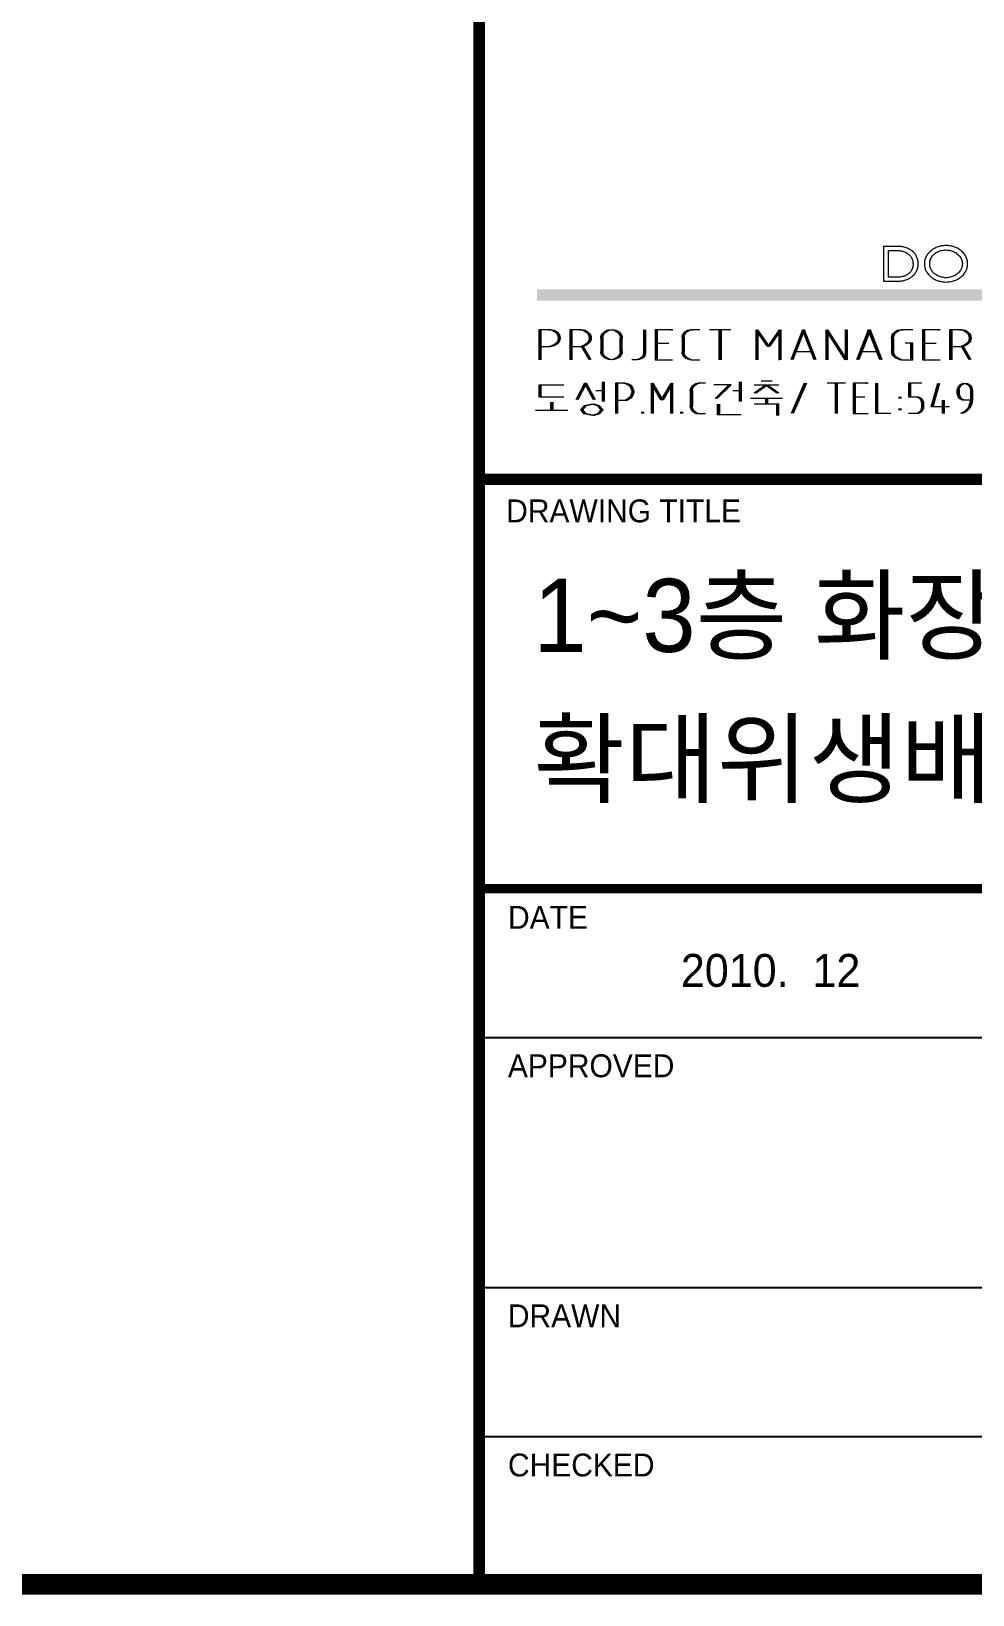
# Model space of a CAD drawing. Header units: millimetres. Extents: x 83956 to 461956, y 36707 to 125807.
# Drawn here: x 293524 to 295996, y 81815 to 85921 of the extents above; entities that cross this region are included whole.
import ezdxf

# ---------------------------------------------------------------- set-up
doc = ezdxf.new("R2010")
doc.units = ezdxf.units.MM
doc.header["$LTSCALE"] = 100
doc.header["$MEASUREMENT"] = 0
doc.layers.get('0').update_dxf_attribs({"linetype": 'CONTINUOUS'})
for name, color, linetype in [('FORM', 8, 'CONTINUOUS'), ('TEX', 3, 'CONTINUOUS'), ('TXT', 7, 'CONTINUOUS')]:
    doc.layers.add(name, color=color, linetype=linetype)
doc.styles.add('HY울릉도L', font='HYWULM.TTF')
doc.styles.add('TITLE', font='Gulim.ttf')

# ---------------------------------------------------------------- blocks, each defined once
blk = doc.blocks.new('PMC-mark')
at = {"layer": 'FORM', "color": 7, "lineweight": 0}
for p, q in [((3657, 2040), (3540, 2040)), ((3540, 2040), (3540, 1734)), ((3582, 1769), (3582, 2005)), ((3582, 2005), (3644, 2005)), ((3644, 2005), (3655, 2005)), ((3655, 2005), (3666, 2004)), ((3662, 2040), (3657, 2040)), ((3672, 2040), (3662, 2040)), ((3666, 2004), (3676, 2003)), ((3683, 2039), (3672, 2040)), ((3676, 2003), (3686, 2002)), ((3693, 2038), (3683, 2039)), ((3686, 2002), (3696, 2000)), ((3702, 2037), (3693, 2038)), ((3696, 2000), (3705, 1998)), ((3712, 2035), (3702, 2037)), ((3705, 1998), (3714, 1995)), ((3721, 2033), (3712, 2035)), ((3714, 1995), (3722, 1992)), ((3730, 2030), (3721, 2033)), ((3722, 1992), (3730, 1989)), ((3739, 2028), (3730, 2030)), ((3730, 1989), (3738, 1985)), ((3738, 1985), (3745, 1981)), ((3747, 2024), (3739, 2028)), ((3745, 1981), (3752, 1976)), ((3755, 2021), (3747, 2024)), ((3752, 1976), (3757, 1973)), ((3763, 2017), (3755, 2021)), ((3757, 1973), (3764, 1967)), ((3771, 2013), (3763, 2017)), ((3764, 1967), (3770, 1961)), ((3770, 1961), (3775, 1955)), ((3778, 2008), (3771, 2013)), ((3775, 1955), (3780, 1949)), ((3785, 2003), (3778, 2008)), ((3780, 1949), (3784, 1942)), ((3784, 1942), (3788, 1935)), ((3792, 1998), (3785, 2003)), ((3788, 1935), (3791, 1928)), ((3791, 1928), (3793, 1920)), ((3794, 1996), (3792, 1998)), ((3793, 1920), (3795, 1912)), ((3801, 1990), (3794, 1996)), ((3806, 1984), (3801, 1990)), ((3812, 1978), (3806, 1984)), ((3817, 1972), (3812, 1978)), ((3821, 1965), (3817, 1972)), ((3825, 1958), (3821, 1965)), ((3829, 1951), (3825, 1958)), ((3832, 1944), (3829, 1951)), ((3835, 1936), (3832, 1944)), ((3837, 1929), (3835, 1936)), ((3839, 1921), (3837, 1929)), ((3841, 1912), (3839, 1921)), ((3901, 1920), (3899, 1912)), ((3903, 1928), (3901, 1920)), ((3905, 1935), (3903, 1928)), ((3909, 1943), (3905, 1935)), ((3912, 1951), (3909, 1943)), ((3915, 1957), (3912, 1951)), ((3920, 1964), (3915, 1957)), ((3925, 1971), (3920, 1964)), ((3930, 1978), (3925, 1971)), ((3936, 1984), (3930, 1978)), ((3942, 1990), (3936, 1984)), ((3948, 1997), (3942, 1990)), ((3946, 1913), (3949, 1921)), ((3956, 2002), (3948, 1997)), ((3949, 1921), (3952, 1929)), ((3952, 1929), (3954, 1934)), ((3954, 1934), (3958, 1942)), ((3959, 2005), (3956, 2002)), ((3958, 1942), (3963, 1949)), ((3966, 2010), (3959, 2005)), ((3963, 1949), (3968, 1956)), ((3974, 2016), (3966, 2010)), ((3968, 1956), (3974, 1963)), ((3982, 2021), (3974, 2016)), ((3974, 1963), (3980, 1969)), ((3980, 1969), (3986, 1975)), ((3990, 2025), (3982, 2021)), ((3986, 1975), (3993, 1980)), ((3998, 2029), (3990, 2025)), ((3993, 1980), (4001, 1985)), ((4006, 2033), (3998, 2029)), ((4001, 1985), (4009, 1990)), ((4015, 2036), (4006, 2033)), ((4009, 1990), (4017, 1994)), ((4018, 2037), (4015, 2036)), ((4017, 1994), (4026, 1998)), ((4027, 2040), (4018, 2037)), ((4026, 1998), (4032, 2000)), ((4037, 2042), (4027, 2040)), ((4032, 2000), (4041, 2003)), ((4046, 2044), (4037, 2042)), ((4041, 2003), (4050, 2005)), ((4055, 2045), (4046, 2044)), ((4050, 2005), (4060, 2007)), ((4065, 2046), (4055, 2045)), ((4060, 2007), (4069, 2008)), ((4075, 2047), (4065, 2046)), ((4069, 2008), (4079, 2009)), ((4085, 2047), (4075, 2047)), ((4079, 2009), (4085, 2009)), ((4091, 2047), (4085, 2047)), ((4085, 2009), (4095, 2008)), ((4101, 2047), (4091, 2047)), ((4095, 2008), (4105, 2008)), ((4111, 2046), (4101, 2047)), ((4105, 2008), (4115, 2006)), ((4121, 2045), (4111, 2046)), ((4115, 2006), (4124, 2004)), ((4130, 2043), (4121, 2045)), ((4124, 2004), (4133, 2002)), ((4139, 2041), (4130, 2043)), ((4133, 2002), (4142, 1999)), ((4148, 2039), (4139, 2041)), ((4142, 1999), (4142, 1999)), ((4142, 1999), (4151, 1996)), ((4157, 2036), (4148, 2039)), ((4151, 1996), (4159, 1992)), ((4162, 2034), (4157, 2036)), ((4159, 1992), (4167, 1987)), ((4170, 2031), (4162, 2034)), ((4167, 1987), (4175, 1982)), ((4179, 2027), (4170, 2031)), ((4175, 1982), (4182, 1976)), ((4187, 2023), (4179, 2027)), ((4182, 1976), (4189, 1970)), ((4195, 2018), (4187, 2023)), ((4189, 1970), (4190, 1969)), ((4190, 1969), (4197, 1963)), ((4203, 2013), (4195, 2018)), ((4197, 1963), (4203, 1957)), ((4210, 2008), (4203, 2013)), ((4203, 1957), (4208, 1950)), ((4208, 1950), (4213, 1943)), ((4218, 2002), (4210, 2008)), ((4213, 1943), (4218, 1936)), ((4223, 1998), (4218, 2002)), ((4218, 1936), (4220, 1932)), ((4220, 1932), (4223, 1924)), ((4229, 1992), (4223, 1998)), ((4223, 1924), (4226, 1917)), ((4226, 1917), (4228, 1909)), ((4236, 1986), (4229, 1992)), ((4242, 1979), (4236, 1986)), ((4247, 1972), (4242, 1979)), ((4252, 1965), (4247, 1972)), ((4256, 1958), (4252, 1965)), ((4260, 1951), (4256, 1958)), ((4263, 1945), (4260, 1951)), ((4266, 1938), (4263, 1945)), ((4269, 1930), (4266, 1938)), ((4271, 1922), (4269, 1930)), ((4273, 1914), (4271, 1922)), ((3722, 1780), (3713, 1777)), ((3730, 1783), (3722, 1780)), ((3738, 1787), (3730, 1783)), ((3746, 1791), (3738, 1787)), ((3753, 1796), (3746, 1791)), ((3759, 1801), (3753, 1796)), ((3763, 1805), (3759, 1801)), ((3769, 1811), (3763, 1805)), ((3775, 1817), (3769, 1811)), ((3780, 1823), (3775, 1817)), ((3784, 1830), (3780, 1823)), ((3788, 1837), (3784, 1830)), ((3791, 1844), (3788, 1837)), ((3790, 1777), (3797, 1783)), ((3793, 1852), (3791, 1844)), ((3795, 1860), (3793, 1852)), ((3795, 1912), (3797, 1904)), ((3797, 1868), (3795, 1860)), ((3797, 1904), (3797, 1895)), ((3797, 1895), (3798, 1886)), ((3798, 1877), (3797, 1868)), ((3797, 1783), (3803, 1789)), ((3798, 1886), (3798, 1886)), ((3798, 1886), (3798, 1877)), ((3803, 1789), (3809, 1795)), ((3809, 1795), (3814, 1802)), ((3814, 1802), (3819, 1809)), ((3819, 1809), (3823, 1814)), ((3823, 1814), (3827, 1821)), ((3827, 1821), (3830, 1829)), ((3830, 1829), (3834, 1836)), ((3834, 1836), (3836, 1844)), ((3836, 1844), (3839, 1851)), ((3839, 1851), (3840, 1859)), ((3840, 1859), (3842, 1868)), ((3842, 1904), (3841, 1912)), ((3843, 1895), (3842, 1904)), ((3842, 1876), (3843, 1884)), ((3842, 1868), (3842, 1876)), ((3843, 1886), (3843, 1895)), ((3843, 1884), (3843, 1886)), ((3898, 1904), (3897, 1896)), ((3897, 1896), (3897, 1889)), ((3897, 1889), (3897, 1881)), ((3897, 1889), (3897, 1889)), ((3897, 1881), (3898, 1873)), ((3899, 1912), (3898, 1904)), ((3898, 1873), (3899, 1865)), ((3899, 1865), (3901, 1857)), ((3901, 1857), (3903, 1849)), ((3903, 1849), (3905, 1841)), ((3905, 1841), (3908, 1833)), ((3908, 1833), (3910, 1830)), ((3910, 1830), (3913, 1823)), ((3913, 1823), (3917, 1816)), ((3917, 1816), (3922, 1809)), ((3922, 1809), (3927, 1802)), ((3927, 1802), (3932, 1795)), ((3932, 1795), (3938, 1788)), ((3938, 1788), (3944, 1782)), ((3944, 1897), (3945, 1905)), ((3944, 1889), (3944, 1897)), ((3944, 1881), (3944, 1889)), ((3944, 1889), (3944, 1889)), ((3945, 1873), (3944, 1881)), ((3944, 1782), (3946, 1781)), ((3945, 1905), (3946, 1913)), ((3946, 1865), (3945, 1873)), ((3948, 1857), (3946, 1865)), ((3946, 1781), (3953, 1774)), ((3951, 1849), (3948, 1857)), ((3954, 1842), (3951, 1849)), ((3956, 1836), (3954, 1842)), ((3961, 1829), (3956, 1836)), ((3965, 1821), (3961, 1829)), ((3971, 1815), (3965, 1821)), ((3977, 1809), (3971, 1815)), ((3983, 1803), (3977, 1809)), ((3989, 1798), (3983, 1803)), ((3997, 1793), (3989, 1798)), ((4005, 1788), (3997, 1793)), ((4013, 1783), (4005, 1788)), ((4022, 1780), (4013, 1783)), ((4031, 1776), (4022, 1780)), ((4158, 1782), (4150, 1778)), ((4166, 1786), (4158, 1782)), ((4173, 1791), (4166, 1786)), ((4181, 1796), (4173, 1791)), ((4188, 1802), (4181, 1796)), ((4189, 1803), (4188, 1802)), ((4195, 1809), (4189, 1803)), ((4201, 1815), (4195, 1809)), ((4207, 1822), (4201, 1815)), ((4212, 1828), (4207, 1822)), ((4216, 1835), (4212, 1828)), ((4220, 1842), (4216, 1835)), ((4223, 1850), (4220, 1842)), ((4225, 1857), (4223, 1850)), ((4227, 1865), (4225, 1857)), ((4226, 1779), (4232, 1786)), ((4229, 1873), (4227, 1865)), ((4228, 1909), (4229, 1901)), ((4229, 1901), (4230, 1892)), ((4230, 1890), (4229, 1881)), ((4229, 1881), (4229, 1873)), ((4230, 1892), (4230, 1890)), ((4232, 1786), (4238, 1792)), ((4238, 1792), (4244, 1799)), ((4244, 1799), (4249, 1806)), ((4249, 1806), (4254, 1813)), ((4254, 1813), (4258, 1820)), ((4258, 1820), (4262, 1827)), ((4262, 1829), (4265, 1836)), ((4262, 1827), (4262, 1829)), ((4265, 1836), (4268, 1844)), ((4268, 1844), (4270, 1851)), ((4270, 1851), (4272, 1859)), ((4272, 1859), (4273, 1867)), ((4274, 1906), (4273, 1914)), ((4273, 1867), (4274, 1876)), ((4274, 1898), (4274, 1906)), ((4275, 1889), (4274, 1898)), ((4274, 1876), (4275, 1884)), ((4275, 1884), (4275, 1889)), ((3540, 1734), (3641, 1734)), ((3655, 1769), (3582, 1769)), ((3641, 1734), (3653, 1734)), ((3653, 1734), (3664, 1735)), ((3665, 1769), (3655, 1769)), ((3664, 1735), (3674, 1735)), ((3675, 1770), (3665, 1769)), ((3674, 1735), (3684, 1736)), ((3686, 1771), (3675, 1770)), ((3684, 1736), (3693, 1737)), ((3695, 1773), (3686, 1771)), ((3693, 1737), (3701, 1738)), ((3705, 1775), (3695, 1773)), ((3701, 1738), (3707, 1739)), ((3713, 1777), (3705, 1775)), ((3707, 1739), (3717, 1741)), ((3717, 1741), (3726, 1744)), ((3726, 1744), (3735, 1746)), ((3735, 1746), (3744, 1750)), ((3744, 1750), (3753, 1754)), ((3753, 1754), (3761, 1758)), ((3761, 1758), (3767, 1761)), ((3767, 1761), (3775, 1766)), ((3775, 1766), (3783, 1772)), ((3783, 1772), (3790, 1777)), ((3953, 1774), (3960, 1769)), ((3960, 1769), (3968, 1763)), ((3968, 1763), (3975, 1758)), ((3975, 1758), (3983, 1753)), ((3983, 1753), (3991, 1749)), ((3991, 1749), (3999, 1745)), ((3999, 1745), (4008, 1742)), ((4008, 1742), (4009, 1742)), ((4009, 1742), (4017, 1739)), ((4017, 1739), (4026, 1736)), ((4026, 1736), (4035, 1734)), ((4038, 1774), (4031, 1776)), ((4035, 1734), (4045, 1732)), ((4047, 1771), (4038, 1774)), ((4045, 1732), (4054, 1730)), ((4056, 1769), (4047, 1771)), ((4054, 1730), (4064, 1729)), ((4066, 1767), (4056, 1769)), ((4064, 1729), (4074, 1729)), ((4075, 1766), (4066, 1767)), ((4074, 1729), (4084, 1728)), ((4085, 1766), (4075, 1766)), ((4084, 1728), (4085, 1728)), ((4095, 1766), (4085, 1766)), ((4085, 1728), (4095, 1729)), ((4105, 1767), (4095, 1766)), ((4095, 1729), (4105, 1729)), ((4114, 1768), (4105, 1767)), ((4105, 1729), (4115, 1730)), ((4123, 1770), (4114, 1768)), ((4115, 1730), (4125, 1732)), ((4132, 1772), (4123, 1770)), ((4125, 1732), (4134, 1733)), ((4141, 1775), (4132, 1772)), ((4134, 1733), (4143, 1736)), ((4150, 1778), (4141, 1775)), ((4143, 1736), (4152, 1738)), ((4152, 1738), (4161, 1741)), ((4161, 1741), (4162, 1741)), ((4162, 1741), (4170, 1745)), ((4170, 1745), (4179, 1748)), ((4179, 1748), (4187, 1753)), ((4187, 1753), (4195, 1757)), ((4195, 1757), (4203, 1762)), ((4203, 1762), (4210, 1767)), ((4210, 1767), (4218, 1773)), ((4218, 1773), (4225, 1779)), ((4225, 1779), (4226, 1779))]:
    blk.add_line(p, q, dxfattribs=at)
at = {"layer": 'FORM', "lineweight": 0}
for p, q in [((606, 1310), (522, 1310)), ((522, 1310), (522, 1048)), ((615, 1310), (531, 1310)), ((531, 1310), (531, 1048)), ((624, 1310), (540, 1310)), ((540, 1310), (540, 1048)), ((606, 1310), (622, 1308)), ((615, 1310), (631, 1308)), ((622, 1308), (639, 1305)), ((624, 1310), (640, 1308)), ((631, 1308), (648, 1305)), ((639, 1305), (653, 1298)), ((640, 1308), (657, 1305)), ((648, 1305), (662, 1298)), ((653, 1298), (667, 1289)), ((657, 1305), (671, 1298)), ((662, 1298), (676, 1289)), ((667, 1289), (676, 1278)), ((671, 1298), (685, 1289)), ((676, 1289), (685, 1278)), ((676, 1278), (685, 1265)), ((685, 1289), (694, 1278)), ((685, 1278), (694, 1265)), ((685, 1265), (689, 1252)), ((689, 1252), (691, 1237)), ((691, 1237), (689, 1223)), ((694, 1278), (703, 1265)), ((694, 1265), (698, 1252)), ((698, 1252), (700, 1237)), ((700, 1237), (698, 1223)), ((703, 1265), (707, 1252)), ((707, 1252), (709, 1237)), ((709, 1237), (707, 1223)), ((878, 1310), (793, 1310)), ((793, 1310), (793, 1048)), ((887, 1310), (802, 1310)), ((802, 1310), (802, 1048)), ((896, 1310), (811, 1310)), ((811, 1310), (811, 1048)), ((878, 1310), (894, 1308)), ((887, 1310), (903, 1308)), ((894, 1308), (910, 1305)), ((896, 1310), (912, 1308)), ((903, 1308), (919, 1305)), ((910, 1305), (925, 1298)), ((912, 1308), (928, 1305)), ((919, 1305), (934, 1298)), ((925, 1298), (937, 1289)), ((928, 1305), (943, 1298)), ((934, 1298), (946, 1289)), ((937, 1289), (948, 1278)), ((943, 1298), (955, 1289)), ((946, 1289), (957, 1278)), ((948, 1278), (956, 1265)), ((955, 1289), (966, 1278)), ((956, 1265), (961, 1252)), ((957, 1278), (965, 1265)), ((961, 1252), (963, 1237)), ((963, 1237), (961, 1223)), ((965, 1265), (970, 1252)), ((966, 1278), (974, 1265)), ((970, 1252), (972, 1237)), ((972, 1237), (970, 1223)), ((974, 1265), (979, 1252)), ((979, 1252), (981, 1237)), ((981, 1237), (979, 1223)), ((1064, 1237), (1066, 1252)), ((1064, 1237), (1064, 1120)), ((1066, 1252), (1071, 1265)), ((1071, 1265), (1079, 1278)), ((1073, 1237), (1075, 1252)), ((1073, 1237), (1073, 1120)), ((1075, 1252), (1080, 1265)), ((1079, 1278), (1090, 1289)), ((1080, 1265), (1088, 1278)), ((1082, 1237), (1084, 1252)), ((1082, 1237), (1082, 1120)), ((1084, 1252), (1089, 1265)), ((1088, 1278), (1099, 1289)), ((1089, 1265), (1097, 1278)), ((1090, 1289), (1102, 1298)), ((1097, 1278), (1108, 1289)), ((1099, 1289), (1111, 1298)), ((1102, 1298), (1117, 1305)), ((1108, 1289), (1120, 1298)), ((1111, 1298), (1126, 1305)), ((1117, 1305), (1133, 1308)), ((1120, 1298), (1135, 1305)), ((1126, 1305), (1142, 1308)), ((1133, 1308), (1149, 1310)), ((1135, 1305), (1151, 1308)), ((1142, 1308), (1158, 1310)), ((1149, 1310), (1166, 1308)), ((1151, 1308), (1167, 1310)), ((1158, 1310), (1175, 1308)), ((1166, 1308), (1181, 1305)), ((1167, 1310), (1184, 1308)), ((1175, 1308), (1190, 1305)), ((1181, 1305), (1197, 1298)), ((1184, 1308), (1199, 1305)), ((1190, 1305), (1206, 1298)), ((1197, 1298), (1209, 1289)), ((1199, 1305), (1215, 1298)), ((1206, 1298), (1218, 1289)), ((1209, 1289), (1220, 1278)), ((1215, 1298), (1227, 1289)), ((1218, 1289), (1229, 1278)), ((1220, 1278), (1227, 1265)), ((1227, 1289), (1238, 1278)), ((1227, 1265), (1233, 1252)), ((1229, 1278), (1236, 1265)), ((1233, 1252), (1234, 1237)), ((1234, 1120), (1234, 1237)), ((1236, 1265), (1242, 1252)), ((1238, 1278), (1245, 1265)), ((1242, 1252), (1243, 1237)), ((1243, 1120), (1243, 1237)), ((1245, 1265), (1251, 1252)), ((1251, 1252), (1252, 1237)), ((1252, 1120), (1252, 1237)), ((1438, 1310), (1438, 1106)), ((1447, 1310), (1447, 1106)), ((1456, 1310), (1456, 1106)), ((1675, 1310), (1540, 1310)), ((1540, 1310), (1540, 1048)), ((1684, 1310), (1549, 1310)), ((1549, 1310), (1549, 1048)), ((1693, 1310), (1558, 1310)), ((1558, 1310), (1558, 1048)), ((1675, 1310), (1676, 1310)), ((1684, 1310), (1685, 1310)), ((1693, 1310), (1694, 1310)), ((1777, 1244), (1778, 1257)), ((1777, 1244), (1777, 1113)), ((1778, 1257), (1783, 1270)), ((1783, 1270), (1790, 1281)), ((1786, 1244), (1787, 1257)), ((1786, 1244), (1786, 1113)), ((1787, 1257), (1792, 1270)), ((1790, 1281), (1800, 1291)), ((1792, 1270), (1799, 1281)), ((1795, 1244), (1796, 1257)), ((1795, 1244), (1795, 1113)), ((1796, 1257), (1801, 1270)), ((1799, 1281), (1809, 1291)), ((1800, 1291), (1810, 1299)), ((1801, 1270), (1808, 1281)), ((1808, 1281), (1818, 1291)), ((1809, 1291), (1819, 1299)), ((1810, 1299), (1824, 1305)), ((1818, 1291), (1828, 1299)), ((1819, 1299), (1833, 1305)), ((1824, 1305), (1838, 1309)), ((1828, 1299), (1842, 1305)), ((1833, 1305), (1847, 1309)), ((1838, 1309), (1854, 1310)), ((1842, 1305), (1856, 1309)), ((1847, 1309), (1863, 1310)), ((1913, 1310), (1854, 1310)), ((1856, 1309), (1872, 1310)), ((1922, 1310), (1863, 1310)), ((1931, 1310), (1872, 1310)), ((2184, 1310), (2015, 1310)), ((2193, 1310), (2024, 1310)), ((2202, 1310), (2033, 1310)), ((2099, 1310), (2099, 1048)), ((2108, 1310), (2108, 1048)), ((2117, 1310), (2117, 1048)), ((2523, 1164), (2422, 1310)), ((2422, 1310), (2422, 1048)), ((2532, 1164), (2431, 1310)), ((2431, 1310), (2431, 1048)), ((2541, 1164), (2440, 1310)), ((2440, 1310), (2440, 1048)), ((2625, 1310), (2523, 1164)), ((2634, 1310), (2532, 1164)), ((2643, 1310), (2541, 1164)), ((2625, 1048), (2625, 1310)), ((2634, 1048), (2634, 1310)), ((2643, 1048), (2643, 1310)), ((2829, 1310), (2727, 1048)), ((2838, 1310), (2736, 1048)), ((2847, 1310), (2745, 1048)), ((2931, 1048), (2829, 1310)), ((2940, 1048), (2838, 1310)), ((2949, 1048), (2847, 1310)), ((3202, 1048), (3033, 1310)), ((3033, 1310), (3033, 1048)), ((3211, 1048), (3042, 1310)), ((3042, 1310), (3042, 1048)), ((3220, 1048), (3051, 1310)), ((3051, 1310), (3051, 1048)), ((3201, 1310), (3203, 1310)), ((3202, 1310), (3202, 1048)), ((3210, 1310), (3212, 1310)), ((3211, 1310), (3211, 1048)), ((3219, 1310), (3221, 1310)), ((3220, 1310), (3220, 1048)), ((3406, 1310), (3304, 1048)), ((3415, 1310), (3313, 1048)), ((3424, 1310), (3322, 1048)), ((3508, 1048), (3406, 1310)), ((3517, 1048), (3415, 1310)), ((3526, 1048), (3424, 1310)), ((3610, 1237), (3611, 1252)), ((3610, 1237), (3610, 1120)), ((3611, 1252), (3616, 1265)), ((3616, 1265), (3624, 1278)), ((3619, 1237), (3620, 1252)), ((3619, 1237), (3619, 1120)), ((3620, 1252), (3625, 1265)), ((3624, 1278), (3634, 1289)), ((3625, 1265), (3633, 1278)), ((3628, 1237), (3629, 1252)), ((3628, 1237), (3628, 1120)), ((3629, 1252), (3634, 1265)), ((3633, 1278), (3643, 1289)), ((3634, 1289), (3647, 1298)), ((3634, 1265), (3642, 1278)), ((3642, 1278), (3652, 1289)), ((3643, 1289), (3656, 1298)), ((3647, 1298), (3662, 1305)), ((3652, 1289), (3665, 1298)), ((3656, 1298), (3671, 1305)), ((3662, 1305), (3678, 1308)), ((3665, 1298), (3680, 1305)), ((3671, 1305), (3687, 1308)), ((3678, 1308), (3694, 1310)), ((3680, 1305), (3696, 1308)), ((3687, 1308), (3703, 1310)), ((3779, 1310), (3694, 1310)), ((3696, 1308), (3712, 1310)), ((3788, 1310), (3703, 1310)), ((3797, 1310), (3712, 1310)), ((4016, 1310), (3880, 1310)), ((3880, 1310), (3880, 1048)), ((4025, 1310), (3889, 1310)), ((3889, 1310), (3889, 1048)), ((4034, 1310), (3898, 1310)), ((3898, 1310), (3898, 1048)), ((4015, 1310), (4017, 1310)), ((4024, 1310), (4026, 1310)), ((4033, 1310), (4035, 1310)), ((4204, 1310), (4118, 1310)), ((4118, 1310), (4118, 1048)), ((4213, 1310), (4127, 1310)), ((4127, 1310), (4127, 1048)), ((4222, 1310), (4136, 1310)), ((4136, 1310), (4136, 1048)), ((4204, 1310), (4220, 1308)), ((4213, 1310), (4229, 1308)), ((4220, 1308), (4236, 1305)), ((4222, 1310), (4238, 1308)), ((4229, 1308), (4245, 1305)), ((4236, 1305), (4250, 1298)), ((4238, 1308), (4254, 1305)), ((4245, 1305), (4259, 1298)), ((4250, 1298), (4263, 1289)), ((4254, 1305), (4268, 1298)), ((4259, 1298), (4272, 1289)), ((4263, 1289), (4274, 1278)), ((4268, 1298), (4281, 1289)), ((4272, 1289), (4283, 1278)), ((4274, 1278), (4282, 1265)), ((4281, 1289), (4292, 1278)), ((4282, 1265), (4286, 1252)), ((4283, 1278), (4291, 1265)), ((4286, 1252), (4288, 1237)), ((4288, 1237), (4286, 1223)), ((4291, 1265), (4295, 1252)), ((4292, 1278), (4300, 1265)), ((4295, 1252), (4297, 1237)), ((4297, 1237), (4295, 1223)), ((4300, 1265), (4304, 1252)), ((4304, 1252), (4306, 1237)), ((4306, 1237), (4304, 1223)), ((522, 1164), (606, 1164)), ((531, 1164), (615, 1164)), ((540, 1164), (624, 1164)), ((606, 1164), (622, 1166)), ((615, 1164), (631, 1166)), ((639, 1170), (622, 1166)), ((624, 1164), (640, 1166)), ((648, 1170), (631, 1166)), ((653, 1177), (639, 1170)), ((657, 1170), (640, 1166)), ((662, 1177), (648, 1170)), ((667, 1186), (653, 1177)), ((671, 1177), (657, 1170)), ((676, 1186), (662, 1177)), ((676, 1197), (667, 1186)), ((685, 1186), (671, 1177)), ((685, 1209), (676, 1197)), ((685, 1197), (676, 1186)), ((689, 1223), (685, 1209)), ((694, 1209), (685, 1197)), ((694, 1197), (685, 1186)), ((698, 1223), (694, 1209)), ((703, 1209), (694, 1197)), ((707, 1223), (703, 1209)), ((793, 1164), (878, 1164)), ((802, 1164), (887, 1164)), ((811, 1164), (896, 1164)), ((878, 1164), (894, 1166)), ((887, 1164), (903, 1166)), ((910, 1170), (894, 1166)), ((963, 1048), (894, 1164)), ((896, 1164), (912, 1166)), ((919, 1170), (903, 1166)), ((972, 1048), (903, 1164)), ((925, 1177), (910, 1170)), ((928, 1170), (912, 1166)), ((981, 1048), (912, 1164)), ((934, 1177), (919, 1170)), ((937, 1186), (925, 1177)), ((943, 1177), (928, 1170)), ((946, 1186), (934, 1177)), ((948, 1197), (937, 1186)), ((955, 1186), (943, 1177)), ((957, 1197), (946, 1186)), ((956, 1209), (948, 1197)), ((966, 1197), (955, 1186)), ((961, 1223), (956, 1209)), ((965, 1209), (957, 1197)), ((970, 1223), (965, 1209)), ((974, 1209), (966, 1197)), ((979, 1223), (974, 1209)), ((1066, 1107), (1064, 1120)), ((1071, 1093), (1066, 1107)), ((1075, 1107), (1073, 1120)), ((1080, 1093), (1075, 1107)), ((1084, 1107), (1082, 1120)), ((1089, 1093), (1084, 1107)), ((1233, 1107), (1227, 1093)), ((1234, 1120), (1233, 1107)), ((1242, 1107), (1236, 1093)), ((1243, 1120), (1242, 1107)), ((1251, 1107), (1245, 1093)), ((1252, 1120), (1251, 1107)), ((1438, 1106), (1436, 1093)), ((1447, 1106), (1445, 1093)), ((1456, 1106), (1454, 1093)), ((1540, 1193), (1641, 1193)), ((1549, 1193), (1650, 1193)), ((1558, 1193), (1659, 1193)), ((1778, 1100), (1777, 1113)), ((1783, 1089), (1778, 1100)), ((1787, 1100), (1786, 1113)), ((1792, 1089), (1787, 1100)), ((1796, 1100), (1795, 1113)), ((1801, 1089), (1796, 1100)), ((2756, 1120), (2901, 1120)), ((2765, 1120), (2910, 1120)), ((2774, 1120), (2919, 1120)), ((3333, 1120), (3478, 1120)), ((3342, 1120), (3487, 1120)), ((3351, 1120), (3496, 1120)), ((3611, 1107), (3610, 1120)), ((3616, 1093), (3611, 1107)), ((3620, 1107), (3619, 1120)), ((3625, 1093), (3620, 1107)), ((3629, 1107), (3628, 1120)), ((3634, 1093), (3629, 1107)), ((3779, 1193), (3728, 1193)), ((3788, 1193), (3737, 1193)), ((3797, 1193), (3746, 1193)), ((3779, 1048), (3779, 1193)), ((3788, 1048), (3788, 1193)), ((3797, 1048), (3797, 1193)), ((3880, 1193), (3983, 1193)), ((3889, 1193), (3992, 1193)), ((3898, 1193), (4001, 1193)), ((4118, 1164), (4204, 1164)), ((4127, 1164), (4213, 1164)), ((4136, 1164), (4222, 1164)), ((4204, 1164), (4220, 1166)), ((4213, 1164), (4229, 1166)), ((4236, 1170), (4220, 1166)), ((4288, 1048), (4221, 1164)), ((4222, 1164), (4238, 1166)), ((4245, 1170), (4229, 1166)), ((4297, 1048), (4230, 1164)), ((4250, 1177), (4236, 1170)), ((4254, 1170), (4238, 1166)), ((4306, 1048), (4239, 1164)), ((4259, 1177), (4245, 1170)), ((4263, 1186), (4250, 1177)), ((4268, 1177), (4254, 1170)), ((4272, 1186), (4259, 1177)), ((4274, 1197), (4263, 1186)), ((4281, 1186), (4268, 1177)), ((4283, 1197), (4272, 1186)), ((4282, 1209), (4274, 1197)), ((4292, 1197), (4281, 1186)), ((4286, 1223), (4282, 1209)), ((4291, 1209), (4283, 1197)), ((4295, 1223), (4291, 1209)), ((4300, 1209), (4292, 1197)), ((4304, 1223), (4300, 1209)), ((1079, 1081), (1071, 1093)), ((1090, 1069), (1079, 1081)), ((1088, 1081), (1080, 1093)), ((1099, 1069), (1088, 1081)), ((1097, 1081), (1089, 1093)), ((1102, 1060), (1090, 1069)), ((1108, 1069), (1097, 1081)), ((1111, 1060), (1099, 1069)), ((1117, 1054), (1102, 1060)), ((1120, 1060), (1108, 1069)), ((1126, 1054), (1111, 1060)), ((1133, 1049), (1117, 1054)), ((1135, 1054), (1120, 1060)), ((1142, 1049), (1126, 1054)), ((1149, 1048), (1133, 1049)), ((1151, 1049), (1135, 1054)), ((1158, 1048), (1142, 1049)), ((1166, 1049), (1149, 1048)), ((1167, 1048), (1151, 1049)), ((1175, 1049), (1158, 1048)), ((1181, 1054), (1166, 1049)), ((1184, 1049), (1167, 1048)), ((1190, 1054), (1175, 1049)), ((1197, 1060), (1181, 1054)), ((1199, 1054), (1184, 1049)), ((1206, 1060), (1190, 1054)), ((1209, 1069), (1197, 1060)), ((1215, 1060), (1199, 1054)), ((1218, 1069), (1206, 1060)), ((1220, 1081), (1209, 1069)), ((1227, 1069), (1215, 1060)), ((1229, 1081), (1218, 1069)), ((1227, 1093), (1220, 1081)), ((1238, 1081), (1227, 1069)), ((1236, 1093), (1229, 1081)), ((1245, 1093), (1238, 1081)), ((1369, 1048), (1336, 1048)), ((1378, 1048), (1345, 1048)), ((1387, 1048), (1354, 1048)), ((1385, 1049), (1369, 1048)), ((1394, 1049), (1378, 1048)), ((1399, 1054), (1385, 1049)), ((1403, 1049), (1387, 1048)), ((1408, 1054), (1394, 1049)), ((1412, 1061), (1399, 1054)), ((1417, 1054), (1403, 1049)), ((1421, 1061), (1408, 1054)), ((1423, 1070), (1412, 1061)), ((1430, 1061), (1417, 1054)), ((1432, 1070), (1421, 1061)), ((1431, 1081), (1423, 1070)), ((1441, 1070), (1430, 1061)), ((1436, 1093), (1431, 1081)), ((1440, 1081), (1432, 1070)), ((1445, 1093), (1440, 1081)), ((1449, 1081), (1441, 1070)), ((1454, 1093), (1449, 1081)), ((1540, 1048), (1675, 1048)), ((1549, 1048), (1684, 1048)), ((1558, 1048), (1693, 1048)), ((1790, 1077), (1783, 1089)), ((1800, 1067), (1790, 1077)), ((1799, 1077), (1792, 1089)), ((1809, 1067), (1799, 1077)), ((1810, 1059), (1800, 1067)), ((1808, 1077), (1801, 1089)), ((1818, 1067), (1808, 1077)), ((1819, 1059), (1809, 1067)), ((1824, 1053), (1810, 1059)), ((1828, 1059), (1818, 1067)), ((1833, 1053), (1819, 1059)), ((1838, 1049), (1824, 1053)), ((1842, 1053), (1828, 1059)), ((1847, 1049), (1833, 1053)), ((1838, 1049), (1854, 1048)), ((1856, 1049), (1842, 1053)), ((1847, 1049), (1863, 1048)), ((1854, 1048), (1913, 1048)), ((1856, 1049), (1872, 1048)), ((1863, 1048), (1922, 1048)), ((1872, 1048), (1931, 1048)), ((2624, 1048), (2626, 1048)), ((2633, 1048), (2635, 1048)), ((2642, 1048), (2644, 1048)), ((3624, 1081), (3616, 1093)), ((3634, 1069), (3624, 1081)), ((3633, 1081), (3625, 1093)), ((3643, 1069), (3633, 1081)), ((3642, 1081), (3634, 1093)), ((3647, 1060), (3634, 1069)), ((3652, 1069), (3642, 1081)), ((3656, 1060), (3643, 1069)), ((3662, 1054), (3647, 1060)), ((3665, 1060), (3652, 1069)), ((3671, 1054), (3656, 1060)), ((3678, 1049), (3662, 1054)), ((3680, 1054), (3665, 1060)), ((3687, 1049), (3671, 1054)), ((3678, 1049), (3694, 1048)), ((3696, 1049), (3680, 1054)), ((3687, 1049), (3703, 1048)), ((3694, 1048), (3779, 1048)), ((3696, 1049), (3712, 1048)), ((3703, 1048), (3788, 1048)), ((3712, 1048), (3797, 1048)), ((3880, 1048), (4016, 1048)), ((3889, 1048), (4025, 1048)), ((3898, 1048), (4034, 1048)), ((525, 829), (724, 829)), ((525, 719), (525, 829)), ((534, 829), (733, 829)), ((534, 719), (534, 829)), ((543, 829), (742, 829)), ((543, 719), (543, 829)), ((922, 842), (845, 697)), ((931, 842), (854, 697)), ((940, 842), (863, 697)), ((999, 697), (922, 842)), ((1008, 697), (931, 842)), ((1017, 697), (940, 842)), ((1077, 854), (1077, 683)), ((1086, 854), (1086, 683)), ((1095, 854), (1095, 683)), ((1263, 841), (1192, 841)), ((1192, 841), (1192, 576)), ((1272, 841), (1201, 841)), ((1201, 841), (1201, 576)), ((1281, 841), (1210, 841)), ((1210, 841), (1210, 576)), ((1263, 841), (1279, 839)), ((1272, 841), (1288, 839)), ((1279, 839), (1294, 834)), ((1281, 841), (1297, 839)), ((1288, 839), (1303, 834)), ((1294, 834), (1307, 825)), ((1297, 839), (1312, 834)), ((1303, 834), (1316, 825)), ((1307, 825), (1319, 814)), ((1312, 834), (1326, 825)), ((1316, 825), (1328, 814)), ((1326, 825), (1337, 814)), ((1591, 694), (1506, 841)), ((1506, 841), (1506, 576)), ((1600, 694), (1515, 841)), ((1515, 841), (1515, 576)), ((1609, 694), (1524, 841)), ((1524, 841), (1524, 576)), ((1676, 841), (1591, 694)), ((1686, 841), (1600, 694)), ((1695, 841), (1609, 694)), ((1676, 576), (1676, 841)), ((1686, 576), (1686, 841)), ((1695, 576), (1695, 841)), ((1862, 816), (1872, 826)), ((1871, 816), (1881, 826)), ((1872, 826), (1884, 835)), ((1880, 816), (1890, 826)), ((1881, 826), (1893, 835)), ((1884, 835), (1897, 839)), ((1890, 826), (1902, 835)), ((1893, 835), (1906, 839)), ((1897, 839), (1912, 841)), ((1902, 835), (1916, 839)), ((1906, 839), (1921, 841)), ((1962, 841), (1912, 841)), ((1916, 839), (1930, 841)), ((1971, 841), (1921, 841)), ((1980, 841), (1930, 841)), ((2186, 829), (2054, 829)), ((2196, 829), (2063, 829)), ((2065, 707), (2186, 829)), ((2205, 829), (2072, 829)), ((2074, 707), (2196, 829)), ((2083, 707), (2205, 829)), ((2275, 854), (2275, 683)), ((2284, 854), (2284, 683)), ((2293, 854), (2293, 683)), ((2605, 824), (2406, 824)), ((2506, 824), (2406, 755)), ((2615, 824), (2415, 824)), ((2515, 824), (2415, 755)), ((2624, 824), (2425, 824)), ((2525, 824), (2425, 755)), ((2545, 860), (2467, 860)), ((2554, 860), (2476, 860)), ((2563, 860), (2485, 860)), ((2605, 755), (2506, 824)), ((2615, 755), (2515, 824)), ((2624, 755), (2525, 824)), ((2845, 841), (2731, 576)), ((2855, 841), (2740, 576)), ((2864, 841), (2749, 576)), ((3187, 841), (3045, 841)), ((3196, 841), (3054, 841)), ((3205, 841), (3063, 841)), ((3115, 841), (3115, 576)), ((3124, 841), (3124, 576)), ((3134, 841), (3134, 576)), ((3386, 841), (3273, 841)), ((3273, 841), (3273, 576)), ((3395, 841), (3282, 841)), ((3282, 841), (3282, 576)), ((3404, 841), (3291, 841)), ((3291, 841), (3291, 576)), ((3385, 841), (3387, 841)), ((3394, 841), (3396, 841)), ((3404, 841), (3405, 841)), ((3472, 576), (3472, 841)), ((3481, 576), (3481, 841)), ((3490, 576), (3490, 841)), ((3857, 841), (3757, 841)), ((3757, 841), (3757, 723)), ((3866, 841), (3766, 841)), ((3766, 841), (3766, 723)), ((3875, 841), (3775, 841)), ((3775, 841), (3775, 723)), ((3956, 635), (4014, 841)), ((3965, 635), (4023, 841)), ((3974, 635), (4032, 841)), ((4198, 819), (4207, 828)), ((4207, 828), (4218, 835)), ((4207, 819), (4216, 828)), ((4216, 828), (4227, 835)), ((4216, 819), (4225, 828)), ((4218, 835), (4230, 840)), ((4225, 828), (4236, 835)), ((4227, 835), (4239, 840)), ((4230, 840), (4243, 841)), ((4236, 835), (4248, 840)), ((4239, 840), (4252, 841)), ((4243, 841), (4255, 840)), ((4248, 840), (4261, 841)), ((4252, 841), (4264, 840)), ((4255, 840), (4267, 835)), ((4261, 841), (4273, 840)), ((4264, 840), (4276, 835)), ((4267, 835), (4278, 828)), ((4273, 840), (4285, 835)), ((4276, 835), (4287, 828)), ((4278, 828), (4287, 819)), ((4285, 835), (4296, 828)), ((4287, 828), (4296, 819)), ((4296, 828), (4305, 819)), ((724, 719), (525, 719)), ((733, 719), (534, 719)), ((742, 719), (543, 719)), ((1077, 775), (1022, 775)), ((1086, 775), (1031, 775)), ((1095, 775), (1040, 775)), ((1192, 694), (1263, 694)), ((1201, 694), (1272, 694)), ((1210, 694), (1281, 694)), ((1263, 694), (1279, 695)), ((1272, 694), (1288, 695)), ((1294, 701), (1279, 695)), ((1281, 694), (1297, 695)), ((1303, 701), (1288, 695)), ((1307, 710), (1294, 701)), ((1312, 701), (1297, 695)), ((1316, 710), (1303, 701)), ((1319, 722), (1307, 710)), ((1326, 710), (1312, 701)), ((1328, 722), (1316, 710)), ((1319, 814), (1327, 799)), ((1327, 735), (1319, 722)), ((1337, 722), (1326, 710)), ((1327, 799), (1333, 784)), ((1333, 751), (1327, 735)), ((1328, 814), (1336, 799)), ((1336, 735), (1328, 722)), ((1333, 784), (1335, 767)), ((1335, 767), (1333, 751)), ((1336, 799), (1342, 784)), ((1342, 751), (1336, 735)), ((1337, 814), (1346, 799)), ((1346, 735), (1337, 722)), ((1342, 784), (1344, 767)), ((1344, 767), (1342, 751)), ((1346, 799), (1351, 784)), ((1351, 751), (1346, 735)), ((1351, 784), (1353, 767)), ((1353, 767), (1351, 751)), ((1847, 775), (1849, 789)), ((1847, 775), (1847, 642)), ((1849, 789), (1854, 804)), ((1854, 804), (1862, 816)), ((1856, 775), (1858, 789)), ((1856, 775), (1856, 642)), ((1858, 789), (1863, 804)), ((1863, 804), (1871, 816)), ((1866, 775), (1867, 789)), ((1866, 775), (1866, 642)), ((1867, 789), (1872, 804)), ((1872, 804), (1880, 816)), ((2275, 775), (2219, 775)), ((2284, 775), (2228, 775)), ((2293, 775), (2237, 775)), ((2638, 707), (2374, 707)), ((2647, 707), (2383, 707)), ((2656, 707), (2392, 707)), ((2506, 707), (2506, 664)), ((2515, 707), (2515, 664)), ((2525, 707), (2525, 664)), ((3273, 723), (3358, 723)), ((3282, 723), (3367, 723)), ((3291, 723), (3376, 723)), ((3672, 723), (3672, 708)), ((3681, 723), (3681, 708)), ((3690, 723), (3690, 708)), ((3757, 723), (3814, 723)), ((3766, 723), (3824, 723)), ((3775, 723), (3833, 723)), ((3814, 723), (3827, 722)), ((3824, 723), (3836, 722)), ((3827, 722), (3839, 717)), ((3833, 723), (3845, 722)), ((3836, 722), (3848, 717)), ((3839, 717), (3850, 710)), ((3845, 722), (3857, 717)), ((3848, 717), (3859, 710)), ((3850, 710), (3859, 701)), ((3857, 717), (3868, 710)), ((3859, 710), (3868, 701)), ((3859, 701), (3865, 690)), ((3865, 690), (3870, 677)), ((3868, 710), (3877, 701)), ((3868, 701), (3874, 690)), ((3874, 690), (3879, 677)), ((3877, 701), (3884, 690)), ((3884, 690), (3888, 677)), ((4056, 576), (4056, 694)), ((4065, 576), (4065, 694)), ((4074, 576), (4074, 694)), ((4185, 782), (4187, 795)), ((4185, 753), (4185, 782)), ((4187, 740), (4185, 753)), ((4187, 795), (4192, 808)), ((4192, 727), (4187, 740)), ((4192, 808), (4198, 819)), ((4198, 716), (4192, 727)), ((4194, 782), (4196, 795)), ((4194, 753), (4194, 782)), ((4196, 740), (4194, 753)), ((4196, 795), (4201, 808)), ((4201, 727), (4196, 740)), ((4207, 706), (4198, 716)), ((4201, 808), (4207, 819)), ((4207, 716), (4201, 727)), ((4203, 782), (4205, 795)), ((4203, 753), (4203, 782)), ((4205, 740), (4203, 753)), ((4205, 795), (4210, 808)), ((4210, 727), (4205, 740)), ((4216, 706), (4207, 716)), ((4218, 700), (4207, 706)), ((4210, 808), (4216, 819)), ((4216, 716), (4210, 727)), ((4225, 706), (4216, 716)), ((4227, 700), (4216, 706)), ((4230, 695), (4218, 700)), ((4236, 700), (4225, 706)), ((4239, 695), (4227, 700)), ((4243, 694), (4230, 695)), ((4248, 695), (4236, 700)), ((4252, 694), (4239, 695)), ((4300, 694), (4243, 694)), ((4261, 694), (4248, 695)), ((4309, 694), (4252, 694)), ((4318, 694), (4261, 694)), ((4287, 819), (4294, 808)), ((4294, 808), (4298, 795)), ((4296, 819), (4303, 808)), ((4298, 795), (4300, 782)), ((4300, 701), (4298, 681)), ((4300, 782), (4300, 701)), ((4303, 808), (4307, 795)), ((4305, 819), (4313, 808)), ((4307, 795), (4309, 782)), ((4309, 701), (4307, 681)), ((4309, 782), (4309, 701)), ((4313, 808), (4316, 795)), ((4316, 795), (4318, 782)), ((4318, 701), (4316, 681)), ((4318, 782), (4318, 701)), ((757, 603), (492, 603)), ((766, 603), (501, 603)), ((775, 603), (510, 603)), ((625, 676), (625, 603)), ((634, 676), (634, 603)), ((643, 676), (643, 603)), ((889, 609), (919, 643)), ((919, 575), (889, 609)), ((898, 609), (928, 643)), ((928, 575), (898, 609)), ((907, 609), (937, 643)), ((937, 575), (907, 609)), ((988, 658), (919, 643)), ((988, 560), (919, 575)), ((997, 658), (928, 643)), ((997, 560), (928, 575)), ((1007, 658), (937, 643)), ((1007, 560), (937, 575)), ((1036, 643), (988, 658)), ((1036, 575), (988, 560)), ((1045, 643), (997, 658)), ((1045, 575), (997, 560)), ((1054, 643), (1007, 658)), ((1054, 575), (1007, 560)), ((1036, 643), (1066, 609)), ((1066, 609), (1036, 575)), ((1045, 643), (1075, 609)), ((1075, 609), (1045, 575)), ((1054, 643), (1084, 609)), ((1084, 609), (1054, 575)), ((1420, 591), (1420, 576)), ((1429, 591), (1429, 576)), ((1438, 591), (1438, 576)), ((1676, 576), (1677, 576)), ((1685, 576), (1686, 576)), ((1694, 576), (1696, 576)), ((1762, 591), (1762, 576)), ((1771, 591), (1771, 576)), ((1780, 591), (1780, 576)), ((1849, 627), (1847, 642)), ((1854, 614), (1849, 627)), ((1862, 601), (1854, 614)), ((1858, 627), (1856, 642)), ((1863, 614), (1858, 627)), ((1872, 590), (1862, 601)), ((1871, 601), (1863, 614)), ((1867, 627), (1866, 642)), ((1872, 614), (1867, 627)), ((1881, 590), (1871, 601)), ((1880, 601), (1872, 614)), ((1884, 583), (1872, 590)), ((1890, 590), (1880, 601)), ((1893, 583), (1881, 590)), ((1897, 577), (1884, 583)), ((1902, 583), (1890, 590)), ((1906, 577), (1893, 583)), ((1897, 577), (1912, 576)), ((1916, 577), (1902, 583)), ((1906, 577), (1921, 576)), ((1912, 576), (1962, 576)), ((1916, 577), (1930, 576)), ((1921, 576), (1971, 576)), ((1930, 576), (1980, 576)), ((2086, 565), (2086, 658)), ((2275, 565), (2086, 565)), ((2096, 565), (2096, 658)), ((2284, 565), (2096, 565)), ((2105, 565), (2105, 658)), ((2293, 565), (2105, 565)), ((2605, 658), (2406, 658)), ((2615, 658), (2415, 658)), ((2624, 658), (2425, 658)), ((2605, 560), (2605, 658)), ((2615, 560), (2615, 658)), ((2624, 560), (2624, 658)), ((3273, 576), (3386, 576)), ((3282, 576), (3395, 576)), ((3291, 576), (3404, 576)), ((3586, 576), (3472, 576)), ((3595, 576), (3481, 576)), ((3604, 576), (3490, 576)), ((3672, 620), (3672, 605)), ((3681, 620), (3681, 605)), ((3690, 620), (3690, 605)), ((3814, 576), (3757, 576)), ((3824, 576), (3766, 576)), ((3833, 576), (3775, 576)), ((3827, 577), (3814, 576)), ((3836, 577), (3824, 576)), ((3839, 582), (3827, 577)), ((3845, 577), (3833, 576)), ((3848, 582), (3836, 577)), ((3850, 589), (3839, 582)), ((3857, 582), (3845, 577)), ((3859, 589), (3848, 582)), ((3859, 598), (3850, 589)), ((3868, 589), (3857, 582)), ((3865, 609), (3859, 598)), ((3868, 598), (3859, 589)), ((3870, 622), (3865, 609)), ((3874, 609), (3868, 598)), ((3877, 598), (3868, 589)), ((3870, 677), (3871, 665)), ((3871, 635), (3870, 622)), ((3871, 665), (3871, 635)), ((3879, 622), (3874, 609)), ((3884, 609), (3877, 598)), ((3879, 677), (3880, 665)), ((3880, 635), (3879, 622)), ((3880, 665), (3880, 635)), ((3888, 622), (3884, 609)), ((3888, 677), (3889, 665)), ((3889, 635), (3888, 622)), ((3889, 665), (3889, 635)), ((4099, 635), (3956, 635)), ((4108, 635), (3965, 635)), ((4117, 635), (3974, 635)), ((4232, 585), (4213, 576)), ((4241, 585), (4223, 576)), ((4248, 595), (4232, 585)), ((4250, 585), (4232, 576)), ((4257, 595), (4241, 585)), ((4263, 608), (4248, 595)), ((4266, 595), (4250, 585)), ((4272, 608), (4257, 595)), ((4276, 625), (4263, 608)), ((4281, 608), (4266, 595)), ((4285, 625), (4272, 608)), ((4286, 642), (4276, 625)), ((4294, 625), (4281, 608)), ((4295, 642), (4285, 625)), ((4293, 661), (4286, 642)), ((4298, 681), (4293, 661)), ((4304, 642), (4294, 625)), ((4303, 661), (4295, 642)), ((4307, 681), (4303, 661)), ((4312, 661), (4304, 642)), ((4316, 681), (4312, 661))]:
    blk.add_line(p, q, dxfattribs=at)
at = {"layer": 'FORM', "color": 7}
blk.add_solid([(507, 1565), (507, 1665), (8349, 1565), (8349, 1665)], dxfattribs=at)
blk = doc.blocks.new('PMC-FORMV')
at = {"layer": 'FORM'}
for p, q in [((36239.9, 3368.6), (40743.7, 3368.6)), ((36239.9, 2275), (40743.7, 2275)), ((36239.9, 1623.2), (38487.5, 1623.2))]:
    blk.add_line(p, q, dxfattribs=at)
at = {"layer": 'FORM', "const_width": 90.2}
blk.add_lwpolyline([(1543.7, 975), (1543.7, 28725), (40743.7, 28725), (40743.7, 975)], close=True, dxfattribs=at)
at = {"layer": 'FORM'}
for points, const_width in [([(36239.9, 975), (36239.9, 28725)], 50.1), ([(36236.2, 5812.1), (40739.9, 5812.1)], 50.1), ([(36239.9, 4020.3), (40743.7, 4020.3)], 40.1)]:
    blk.add_lwpolyline(points, dxfattribs=dict(at, const_width=const_width))
at = {"layer": 'FORM', "xscale": 0.5, "yscale": 0.5, "zscale": 0.5}
blk.add_blockref('PMC-mark', (36239.9, 5812.1), dxfattribs=at)
at = {"layer": 'FORM', "style": 'TITLE'}
for s, height, p in [('DRAWING TITLE', 100.273, (36357.9, 5624.1)), ('DATE', 100.27, (36366, 3844.9)), ('APPROVED', 100.27, (36365.3, 3195.2)), ('DRAWN', 100.27, (36365.3, 2100.6)), ('CHECKED', 100.27, (36365.8, 1447.7))]:
    blk.add_text(s, height=height, dxfattribs=at).set_placement(p)

msp = doc.modelspace()

# ---------------------------------------------------------------- linework, layer by layer
msp.add_lwpolyline([(273882.3, 98492.1), (294700.1, 98492.1), (294700.1, 81842.1), (273882.3, 81842.1)], close=True)

# ---------------------------------------------------------------- block references
at = {"layer": 'FORM', "xscale": 0.6, "yscale": 0.6, "zscale": 0.6}
msp.add_blockref('PMC-FORMV', (272956.1, 81257.1), dxfattribs=at)

# ---------------------------------------------------------------- texts
at = {"layer": 'TEX', "color": 2, "style": 'HY울릉도L'}
for s, p in [('1~3층 화장실 ', (294842.2, 84291.2)), ('확대위생배관 평면도', (294842.2, 83914.5))]:
    msp.add_text(s, height=192, dxfattribs=at).set_placement(p)
at = {"layer": 'TXT', "style": 'HY울릉도L'}
msp.add_text('2010.  12', height=86.4, dxfattribs=at).set_placement((295229.6, 83411.6))

doc.saveas('drawing.dxf')
